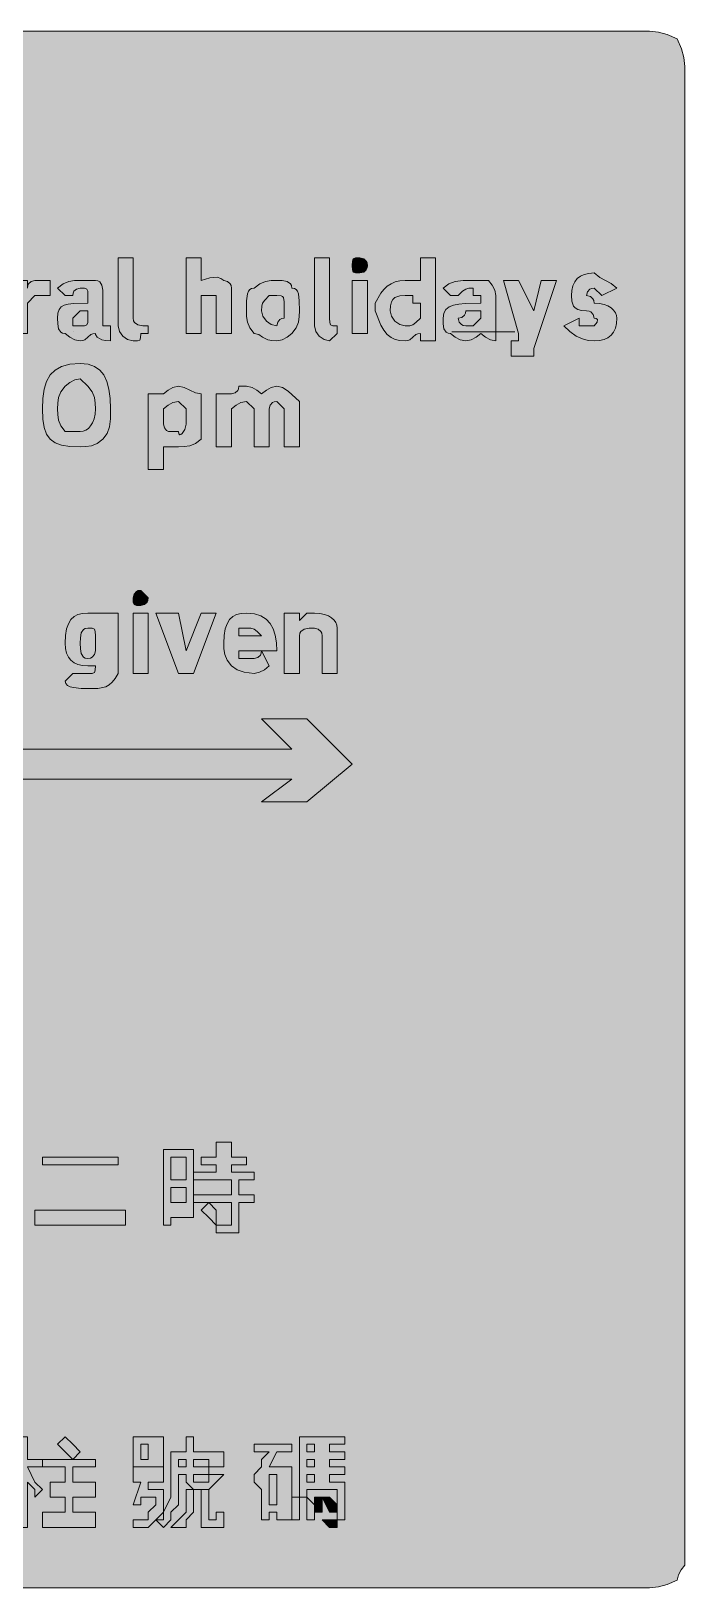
# Model space of a CAD drawing. Header units: metres. Extents: x 9 to 558, y 12 to 259.
# Drawn here: x 453.8 to 557.6, y 12 to 259.2 of the extents above; entities that cross this region are included whole.
import ezdxf

# ---------------------------------------------------------------- set-up
doc = ezdxf.new("R2010")
doc.units = ezdxf.units.M
for name, color, linetype, true_color in [('FILL_BLACK_000000', 7, 'Continuous', 0x000000), ('FILL_YELLOW_FFFF00', 7, 'Continuous', 0xffff00), ('STROKE_BLACK_000000', 7, 'Continuous', 0x000000)]:
    doc.layers.add(name, color=color, linetype=linetype, true_color=true_color)

msp = doc.modelspace()

# ---------------------------------------------------------------- hatches: boundary and pattern name
at = {"layer": 'FILL_BLACK_000000', "true_color": 0x000000}
h = msp.add_hatch(color=7, dxfattribs=at)
h.dxf.hatch_style = 1
h.paths.add_polyline_path([(470.01, 213.6), (470.06, 213.2), (470.22, 212.91), (470.76, 212.55), (471.53, 212.42), (472.41, 212.4), (472.41, 211.2), (471.21, 211.2), (471.19, 210.51), (471.06, 210.15), (470.7, 210.02), (470.01, 210), (469.13, 210.21), (468.36, 210.75), (467.82, 211.52), (467.61, 212.4), (467.61, 223.2), (470.01, 223.2), (470.01, 213.6)])
h = msp.add_hatch(color=7, dxfattribs=at)
h.dxf.hatch_style = 1
h.paths.add_polyline_path([(482.16, 220.05), (483.34, 220.11), (483.91, 219.94), (484.41, 219.6), (485.01, 219.45), (485.42, 219.09), (485.56, 218.8), (485.61, 218.4), (485.61, 217.2), (485.61, 211.2), (483.21, 211.2), (483.21, 216), (483.21, 217.2), (482.01, 217.2), (480.81, 217.2), (480.81, 216), (480.81, 211.2), (478.41, 211.2), (478.41, 223.2), (480.81, 223.2), (480.81, 219.6), (482.16, 220.05)])
h = msp.add_hatch(color=7, dxfattribs=at)
h.dxf.hatch_style = 1
h.paths.add_polyline_path([(501.21, 213.6), (501.23, 212.91), (501.36, 212.55), (501.72, 212.42), (502.41, 212.4), (502.41, 211.2), (501.21, 210), (500.33, 210.21), (499.56, 210.75), (499.02, 211.52), (498.81, 212.4), (498.81, 223.2), (501.21, 223.2), (501.21, 213.6)])
h = msp.add_hatch(color=7, dxfattribs=at)
h.dxf.hatch_style = 1
h.paths.add_polyline_path([(507.16, 221.6), (507.02, 221.31), (506.61, 220.95), (506.01, 220.8), (505.32, 220.82), (504.96, 220.95), (504.83, 221.31), (504.81, 222), (504.83, 222.69), (504.96, 223.05), (505.32, 223.18), (506.01, 223.2), (506.61, 223.05), (507.02, 222.69), (507.16, 222.4), (507.21, 222), (507.16, 221.6)])
h = msp.add_hatch(color=7, dxfattribs=at)
h.dxf.hatch_style = 1
h.paths.add_polyline_path([(518.01, 223.2), (518.01, 210), (515.61, 210), (515.61, 211.2), (515.21, 211.15), (514.9, 211.01), (514.41, 210.6), (513.92, 210.19), (513.61, 210.05), (513.21, 210), (512.36, 210.06), (511.62, 210.24), (510.95, 210.57), (510.36, 211.05), (509.82, 211.7), (509.33, 212.53), (508.41, 214.8), (508.41, 216), (509.33, 217.57), (509.82, 218.19), (510.36, 218.7), (510.95, 219.09), (511.62, 219.37), (512.36, 219.54), (513.21, 219.6), (515.61, 219.6), (515.61, 223.2), (518.01, 223.2)])
h.paths.add_polyline_path([(514.41, 216), (514.41, 217.2), (513.21, 217.2), (512.33, 217.16), (511.56, 216.9), (511.25, 216.61), (511.02, 216.19), (510.86, 215.59), (510.81, 214.8), (511.02, 213.92), (511.56, 213.15), (512.33, 212.61), (513.21, 212.4), (513.92, 212.42), (514.41, 212.55), (514.9, 212.91), (515.61, 213.6), (515.61, 216), (514.41, 216)], flags=16)
h = msp.add_hatch(color=7, dxfattribs=at)
h.dxf.hatch_style = 1
h.paths.add_polyline_path([(546.75, 212.76), (546.58, 212.02), (546.3, 211.41), (545.91, 210.9), (545.4, 210.51), (544.78, 210.22), (544.05, 210.06), (543.21, 210), (542.36, 210.05), (541.62, 210.21), (540.36, 210.75), (539.33, 211.52), (538.41, 212.4), (540.81, 213.6), (540.81, 212.4), (543.21, 212.4), (543.66, 213), (543.72, 213.41), (543.55, 213.55), (543.21, 213.6), (543.06, 214.2), (542.7, 214.61), (542.41, 214.75), (542.01, 214.8), (541.22, 214.85), (540.62, 215.01), (540.2, 215.24), (539.91, 215.55), (539.65, 216.32), (539.61, 217.2), (539.67, 218.04), (539.83, 218.77), (540.12, 219.39), (540.51, 219.9), (541.02, 220.29), (541.63, 220.57), (542.37, 220.74), (543.21, 220.8), (544.11, 220.09), (545.01, 219.6), (545.91, 219.11), (546.81, 218.4), (544.41, 217.2), (543.21, 218.4), (542.81, 218.35), (542.52, 218.21), (542.16, 217.8), (542.01, 217.2), (542.61, 217.05), (543.02, 216.69), (543.16, 216.4), (543.21, 216), (544.05, 215.95), (544.78, 215.79), (545.4, 215.56), (545.91, 215.25), (546.3, 214.89), (546.58, 214.48), (546.75, 214.05), (546.81, 213.6), (546.75, 212.76)])
h = msp.add_hatch(color=7, dxfattribs=at)
h.dxf.hatch_style = 1
h.paths.add_polyline_path([(450.81, 219.6), (453.21, 219.6), (453.21, 218.4), (453.26, 218.8), (453.4, 219.09), (453.81, 219.45), (454.41, 219.6), (456.81, 219.6), (456.81, 217.2), (454.41, 217.2), (453.21, 216), (453.21, 211.2), (450.81, 211.2), (450.81, 219.6)])
h = msp.add_hatch(color=7, dxfattribs=at)
h.dxf.hatch_style = 1
h.paths.add_polyline_path([(462.79, 217.89), (462.66, 218.25), (462.3, 218.38), (461.61, 218.4), (461.01, 218.25), (460.6, 217.89), (460.46, 217.6), (460.41, 217.2), (459.21, 217.2), (458.01, 218.4), (458.91, 219.09), (459.81, 219.45), (460.71, 219.58), (461.61, 219.6), (464.01, 219.6), (464.41, 219.55), (464.7, 219.39), (465.06, 218.85), (465.19, 218.08), (465.21, 217.2), (465.21, 212.4), (466.41, 212.4), (466.41, 210), (465.62, 210.05), (465.02, 210.19), (464.31, 210.6), (464.05, 211.01), (464.01, 211.2), (463.61, 211.15), (463.3, 211.01), (462.81, 210.6), (462.32, 210.19), (462.01, 210.05), (461.61, 210), (460.73, 210.19), (459.96, 210.6), (459.21, 211.2), (458.81, 211.25), (458.52, 211.41), (458.16, 211.95), (458.03, 212.72), (458.01, 213.6), (458.07, 214.39), (458.25, 214.99), (458.58, 215.41), (459.06, 215.7), (459.71, 215.87), (460.54, 215.96), (462.81, 216), (462.81, 217.2), (462.79, 217.89)])
h.paths.add_polyline_path([(461.61, 212.4), (462.3, 212.42), (462.66, 212.55), (462.79, 212.91), (462.81, 213.6), (462.81, 214.8), (461.61, 214.8), (460.41, 213.6), (460.41, 212.4), (461.61, 212.4)], flags=16)
h = msp.add_hatch(color=7, dxfattribs=at)
h.dxf.hatch_style = 1
h.paths.add_polyline_path([(496.26, 213), (495.9, 212.1), (495.21, 211.2), (494.46, 210.6), (493.69, 210.19), (492.81, 210), (492.02, 210.05), (491.4, 210.19), (490.56, 210.6), (489.94, 211.01), (489.21, 211.2), (488.52, 212.1), (488.16, 213), (488.03, 213.9), (488.01, 214.8), (488.03, 216.37), (488.16, 217.5), (488.3, 217.89), (488.52, 218.17), (488.81, 218.34), (489.21, 218.4), (490.11, 219.09), (491.01, 219.45), (491.91, 219.58), (492.81, 219.6), (493.69, 219.58), (494.46, 219.45), (495, 219.09), (495.16, 218.8), (495.21, 218.4), (495.61, 218.34), (495.9, 218.17), (496.12, 217.89), (496.26, 217.5), (496.39, 216.37), (496.41, 214.8), (496.39, 213.9), (496.26, 213)])
h.paths.add_polyline_path([(493.86, 216.9), (493.72, 217.07), (493.5, 217.16), (492.81, 217.2), (491.61, 217.2), (490.92, 216.49), (490.56, 216), (490.43, 215.51), (490.41, 214.8), (490.62, 213.92), (491.16, 213.15), (491.93, 212.61), (492.81, 212.4), (492.96, 213), (493.32, 213.41), (493.61, 213.55), (494.01, 213.6), (494.01, 214.8), (493.99, 216.19), (493.86, 216.9)], flags=16)
h = msp.add_hatch(color=7, dxfattribs=at)
h.dxf.hatch_style = 1
h.paths.add_polyline_path([(504.81, 211.2), (504.81, 219.6), (507.21, 219.6), (507.21, 211.2), (504.81, 211.2)])
h = msp.add_hatch(color=7, dxfattribs=at)
h.dxf.hatch_style = 1
h.paths.add_polyline_path([(524.01, 217.2), (524.01, 218.4), (523.3, 218.38), (522.81, 218.25), (522.32, 217.89), (521.61, 217.2), (520.41, 217.2), (519.21, 218.4), (520.13, 219.09), (521.16, 219.45), (522.42, 219.58), (524.01, 219.6), (526.41, 219.6), (527.01, 218.85), (527.42, 218.08), (527.61, 217.2), (527.61, 212.4), (527.61, 210), (526.73, 210.19), (525.96, 210.6), (525.21, 211.2), (524.46, 210.6), (523.69, 210.19), (522.81, 210), (521.93, 210.19), (521.16, 210.6), (520.41, 211.2), (520.01, 211.25), (519.72, 211.41), (519.36, 211.95), (519.23, 212.72), (519.21, 213.6), (519.32, 214.39), (519.64, 214.99), (520.16, 215.41), (520.86, 215.7), (521.73, 215.87), (522.75, 215.96), (525.21, 216), (525.21, 217.2), (524.01, 217.2)])
h.paths.add_polyline_path([(522.12, 212.59), (522.41, 212.45), (522.81, 212.4), (524.01, 212.4), (525.21, 213.6), (525.21, 214.8), (522.81, 214.8), (522.76, 214.4), (522.62, 214.11), (522.21, 213.75), (521.61, 213.6), (521.76, 213), (522.12, 212.59)], flags=16)
h = msp.add_hatch(color=7, dxfattribs=at)
h.dxf.hatch_style = 1
h.paths.add_polyline_path([(533.61, 208.8), (533.61, 207.6), (532.41, 207.6), (530.01, 207.6), (530.01, 210), (531.21, 210), (531.21, 211.2), (528.81, 219.6), (531.21, 219.6), (533.61, 214.8), (534.81, 219.6), (537.21, 219.6), (533.61, 208.8)])
h = msp.add_hatch(color=7, dxfattribs=at)
h.dxf.hatch_style = 1
h.paths.add_polyline_path([(466.26, 196.35), (465.9, 195.32), (465.21, 194.4), (464.31, 193.71), (463.41, 193.35), (462.51, 193.22), (461.61, 193.2), (459.97, 193.26), (458.65, 193.46), (457.6, 193.83), (456.81, 194.4), (456.24, 195.19), (455.87, 196.24), (455.67, 197.56), (455.61, 199.2), (455.67, 200.89), (455.87, 202.35), (456.24, 203.59), (456.81, 204.6), (457.6, 205.39), (458.65, 205.95), (459.97, 206.29), (461.61, 206.4), (462.85, 206.29), (463.88, 205.95), (464.71, 205.39), (465.36, 204.6), (465.84, 203.59), (466.17, 202.35), (466.35, 200.89), (466.41, 199.2), (466.39, 197.61), (466.26, 196.35)])
h.paths.add_polyline_path([(463.86, 201), (463.5, 201.9), (462.81, 202.8), (461.61, 204), (460.73, 203.81), (459.96, 203.4), (459.21, 202.8), (458.52, 201.9), (458.16, 201), (458.03, 200.1), (458.01, 199.2), (458.03, 198.3), (458.16, 197.4), (458.52, 196.5), (459.21, 195.6), (461.61, 195.6), (462.06, 195.66), (462.49, 195.82), (462.9, 196.11), (463.26, 196.5), (463.57, 197.01), (463.8, 197.62), (463.96, 198.36), (464.01, 199.2), (463.99, 200.1), (463.86, 201)], flags=16)
h = msp.add_hatch(color=7, dxfattribs=at)
h.dxf.hatch_style = 1
h.paths.add_polyline_path([(479.91, 193.71), (479.01, 193.35), (478.11, 193.22), (477.21, 193.2), (474.81, 193.2), (474.81, 189.6), (472.41, 189.6), (472.41, 201.6), (474.81, 201.6), (475.56, 202.2), (476.33, 202.61), (477.21, 202.8), (478.11, 202.61), (479.01, 202.2), (479.91, 201.79), (480.81, 201.6), (480.81, 198), (480.81, 194.4), (479.91, 193.71)])
h.paths.add_polyline_path([(477.4, 195.11), (477.59, 195.14), (477.81, 195.3), (478.22, 195.94), (478.41, 196.8), (478.41, 198), (478.41, 199.2), (477.21, 200.4), (476.33, 200.21), (475.56, 199.8), (474.81, 199.2), (474.81, 196.8), (474.96, 196.2), (475.32, 195.79), (475.61, 195.65), (476.01, 195.6), (477.21, 195.6), (477.26, 195.26), (477.4, 195.11)], flags=16)
h = msp.add_hatch(color=7, dxfattribs=at)
h.dxf.hatch_style = 1
h.paths.add_polyline_path([(492.41, 200.35), (492.12, 200.21), (491.76, 199.8), (491.61, 199.2), (491.61, 193.2), (489.21, 193.2), (489.21, 199.2), (488.01, 200.4), (487.13, 200.21), (486.36, 199.8), (485.61, 199.2), (485.61, 193.2), (483.21, 193.2), (483.21, 201.6), (485.61, 201.6), (486.21, 201.75), (486.62, 202.11), (486.76, 202.4), (486.81, 202.8), (488.01, 202.8), (488.89, 202.61), (489.66, 202.2), (490.41, 201.6), (491.16, 202.2), (491.93, 202.61), (492.81, 202.8), (493.71, 202.59), (494.61, 202.05), (496.41, 200.4), (496.41, 199.2), (496.41, 193.2), (494.01, 193.2), (494.01, 199.2), (492.81, 200.4), (492.41, 200.35)])
h = msp.add_hatch(color=7, dxfattribs=at)
h.dxf.hatch_style = 1
h.paths.add_polyline_path([(472.36, 168.8), (472.22, 168.51), (471.81, 168.15), (471.21, 168), (470.52, 168.02), (470.16, 168.15), (470.03, 168.51), (470.01, 169.2), (470.16, 169.8), (470.52, 170.21), (470.81, 170.35), (471.21, 170.4), (472.41, 169.2), (472.36, 168.8)])
h = msp.add_hatch(color=7, dxfattribs=at)
h.dxf.hatch_style = 1
h.paths.add_polyline_path([(466.69, 155.81), (466.2, 155.39), (465.66, 155.1), (464.4, 154.84), (462.81, 154.8), (461.74, 154.82), (460.56, 154.95), (460.03, 155.09), (459.6, 155.31), (459.32, 155.6), (459.21, 156), (460.41, 157.2), (461.61, 157.2), (462.81, 157.2), (463.5, 157.22), (463.86, 157.35), (463.99, 157.71), (464.01, 158.4), (462.81, 158.4), (461.97, 158.46), (461.23, 158.62), (460.62, 158.91), (460.11, 159.3), (459.72, 159.81), (459.44, 160.42), (459.27, 161.16), (459.21, 162), (459.27, 163.24), (459.44, 164.27), (459.72, 165.1), (460.11, 165.75), (460.62, 166.23), (461.23, 166.56), (461.97, 166.74), (462.81, 166.8), (465.21, 166.8), (467.61, 166.8), (467.61, 157.2), (467.16, 156.41), (466.69, 155.81)])
h.paths.add_polyline_path([(463.86, 164.25), (463.5, 164.38), (462.81, 164.4), (462.41, 164.35), (462.12, 164.19), (461.76, 163.65), (461.63, 162.88), (461.61, 162), (461.63, 161.12), (461.76, 160.35), (462.12, 159.81), (462.41, 159.65), (462.81, 159.6), (463.21, 159.65), (463.5, 159.79), (463.86, 160.2), (464.01, 160.8), (464.01, 163.2), (463.99, 163.89), (463.86, 164.25)], flags=16)
h = msp.add_hatch(color=7, dxfattribs=at)
h.dxf.hatch_style = 1
h.paths.add_polyline_path([(470.01, 157.2), (470.01, 166.8), (472.41, 166.8), (472.41, 157.2), (470.01, 157.2)])
h = msp.add_hatch(color=7, dxfattribs=at)
h.dxf.hatch_style = 1
h.paths.add_polyline_path([(473.61, 166.8), (477.21, 166.8), (478.41, 160.8), (480.81, 166.8), (483.21, 166.8), (479.61, 157.2), (478.41, 157.2), (477.21, 157.2), (473.61, 166.8)])
h = msp.add_hatch(color=7, dxfattribs=at)
h.dxf.hatch_style = 1
h.paths.add_polyline_path([(490.09, 157.39), (489.21, 157.2), (487.63, 157.39), (486.51, 157.8), (485.61, 158.4), (484.92, 159.3), (484.56, 160.2), (484.43, 161.1), (484.41, 162), (484.47, 163.24), (484.63, 164.27), (484.92, 165.1), (485.31, 165.75), (485.82, 166.23), (486.43, 166.56), (487.17, 166.74), (488.01, 166.8), (489.25, 166.69), (490.28, 166.37), (491.11, 165.85), (491.76, 165.15), (492.24, 164.28), (492.57, 163.26), (492.75, 162.09), (492.81, 160.8), (490.41, 160.8), (491.61, 158.4), (490.86, 157.8), (490.09, 157.39)])
h.paths.add_polyline_path([(486.81, 160.8), (486.81, 159.6), (489.21, 159.6), (489.81, 159.75), (490.22, 160.11), (490.36, 160.4), (490.41, 160.8), (486.81, 160.8)], flags=16)
h.paths.add_polyline_path([(489.7, 163.89), (489.21, 164.25), (488.72, 164.38), (488.01, 164.4), (486.81, 164.4), (486.81, 163.2), (490.41, 163.2), (489.7, 163.89)], flags=16)
h = msp.add_hatch(color=7, dxfattribs=at)
h.dxf.hatch_style = 1
h.paths.add_polyline_path([(500.01, 157.2), (500.01, 163.2), (499.96, 163.6), (499.82, 163.89), (499.41, 164.25), (498.81, 164.4), (497.93, 164.38), (497.16, 164.25), (496.62, 163.89), (496.46, 163.6), (496.41, 163.2), (496.41, 157.2), (494.01, 157.2), (494.01, 166.8), (496.41, 166.8), (496.41, 165.6), (497.61, 166.8), (498.81, 166.8), (499.65, 166.75), (500.38, 166.59), (501, 166.36), (501.51, 166.05), (501.9, 165.69), (502.18, 165.28), (502.35, 164.85), (502.41, 164.4), (502.41, 163.2), (502.41, 157.2), (500.01, 157.2)])
h = msp.add_hatch(color=7, dxfattribs=at)
h.dxf.hatch_style = 1
h.paths.add_polyline_path([(62.01, 140.4), (62.01, 145.2), (495.21, 145.2), (490.41, 150), (497.61, 150), (504.81, 142.8), (497.61, 136.8), (490.41, 136.8), (495.21, 140.4), (62.01, 140.4)])
h = msp.add_hatch(color=7, dxfattribs=at)
h.dxf.hatch_style = 1
h.paths.add_polyline_path([(478.41, 70.8), (476.01, 70.8), (476.01, 69.6), (474.81, 69.6), (474.81, 70.8), (474.81, 81.6), (479.61, 81.6), (479.61, 70.8), (478.41, 70.8)])
h.paths.add_polyline_path([(476.01, 80.4), (476.01, 76.8), (478.41, 76.8), (478.41, 80.4), (476.01, 80.4)], flags=16)
h.paths.add_polyline_path([(478.41, 75.6), (476.01, 75.6), (476.01, 73.2), (478.41, 73.2), (478.41, 75.6)], flags=16)
h = msp.add_hatch(color=7, dxfattribs=at)
h.dxf.hatch_style = 1
h.paths.add_polyline_path([(483.21, 79.2), (480.81, 79.2), (480.81, 80.4), (483.21, 80.4), (483.21, 82.8), (484.41, 82.8), (485.61, 82.8), (485.61, 80.4), (488.01, 80.4), (488.01, 79.2), (485.61, 79.2), (485.61, 78), (489.21, 78), (489.21, 76.8), (486.81, 76.8), (486.81, 74.4), (489.21, 74.4), (489.21, 73.2), (486.81, 73.2), (486.81, 69.6), (486.81, 68.4), (485.61, 68.4), (484.41, 68.4), (483.21, 68.4), (483.21, 69.6), (484.41, 69.6), (485.61, 69.6), (485.61, 70.8), (485.61, 73.2), (479.61, 73.2), (479.61, 74.4), (485.61, 74.4), (485.61, 76.8), (479.61, 76.8), (479.61, 78), (483.21, 78), (483.21, 79.2)])
h = msp.add_hatch(color=7, dxfattribs=at)
h.dxf.hatch_style = 1
h.paths.add_polyline_path([(467.61, 80.4), (467.61, 79.2), (455.61, 79.2), (455.61, 80.4), (467.61, 80.4)])
h = msp.add_hatch(color=7, dxfattribs=at)
h.dxf.hatch_style = 1
h.paths.add_polyline_path([(468.81, 72), (468.81, 69.6), (454.41, 69.6), (454.41, 72), (468.81, 72)])
h = msp.add_hatch(color=7, dxfattribs=at)
h.dxf.hatch_style = 1
h.paths.add_polyline_path([(483.21, 72), (483.21, 70.8), (483.21, 69.6), (482.01, 70.8), (480.81, 72), (482.01, 73.2), (483.21, 72)])
h = msp.add_hatch(color=7, dxfattribs=at)
h.dxf.hatch_style = 1
h.paths.add_polyline_path([(449.61, 26.4), (450.81, 28.8), (452.01, 30), (452.01, 31.2), (449.61, 31.2), (449.61, 32.4), (452.01, 32.4), (452.01, 36), (453.21, 36), (453.21, 32.4), (455.61, 32.4), (455.61, 31.2), (453.21, 31.2), (454.41, 28.8), (455.61, 27.6), (454.41, 26.4), (454.41, 27.6), (453.21, 28.8), (453.21, 21.6), (452.01, 21.6), (452.01, 26.4), (450.81, 25.2), (449.61, 26.4)])
h = msp.add_hatch(color=7, dxfattribs=at)
h.dxf.hatch_style = 1
h.paths.add_polyline_path([(460.41, 34.8), (461.61, 33.6), (460.41, 32.4), (459.21, 33.6), (458.01, 34.8), (459.21, 36), (460.41, 34.8)])
h = msp.add_hatch(color=7, dxfattribs=at)
h.dxf.hatch_style = 1
h.paths.add_polyline_path([(474.81, 31.2), (470.01, 31.2), (470.01, 36), (474.81, 36), (474.81, 31.2)])
h.paths.add_polyline_path([(472.41, 34.8), (471.21, 34.8), (471.21, 32.4), (472.41, 32.4), (472.41, 34.8)], flags=16)
h = msp.add_hatch(color=7, dxfattribs=at)
h.dxf.hatch_style = 1
h.paths.add_polyline_path([(482.01, 27.6), (479.61, 27.6), (478.41, 28.8), (478.41, 30), (477.21, 30), (477.21, 27.6), (477.21, 25.2), (476.01, 24), (476.01, 22.8), (474.81, 21.6), (473.61, 22.8), (474.81, 22.8), (474.81, 24), (476.01, 26.4), (476.01, 27.6), (476.01, 33.6), (478.41, 33.6), (478.41, 36), (479.61, 36), (479.61, 34.8), (479.61, 33.6), (484.41, 33.6), (484.41, 31.2), (482.01, 31.2), (482.01, 30), (484.41, 30), (483.21, 28.8), (482.01, 27.6)])
h.paths.add_polyline_path([(482.01, 32.4), (479.61, 32.4), (479.61, 31.2), (482.01, 31.2), (482.01, 32.4)], flags=16)
h.paths.add_polyline_path([(479.61, 30), (479.61, 28.8), (480.81, 28.8), (482.01, 28.8), (482.01, 30), (479.61, 30)], flags=16)
h.paths.add_polyline_path([(478.41, 32.4), (477.21, 32.4), (477.21, 31.2), (478.41, 31.2), (478.41, 32.4)], flags=16)
h = msp.add_hatch(color=7, dxfattribs=at)
h.dxf.hatch_style = 1
h.paths.add_polyline_path([(490.41, 31.2), (490.41, 32.4), (491.61, 33.6), (489.21, 33.6), (489.21, 34.8), (495.21, 34.8), (495.21, 33.6), (492.81, 33.6), (491.61, 31.2), (495.21, 31.2), (495.21, 22.8), (492.81, 22.8), (492.81, 24), (491.61, 24), (491.61, 22.8), (490.41, 22.8), (490.41, 27.6), (489.21, 28.8), (489.21, 30), (490.41, 31.2)])
h.paths.add_polyline_path([(492.81, 30), (491.61, 30), (491.61, 25.2), (492.81, 25.2), (492.81, 30)], flags=16)
h = msp.add_hatch(color=7, dxfattribs=at)
h.dxf.hatch_style = 1
h.paths.add_polyline_path([(497.61, 26.4), (496.41, 26.4), (496.41, 36), (503.61, 36), (503.61, 34.8), (501.21, 34.8), (501.21, 33.6), (503.61, 33.6), (503.61, 32.4), (501.21, 32.4), (501.21, 31.2), (503.61, 31.2), (503.61, 30), (501.21, 30), (501.21, 28.8), (503.61, 28.8), (503.61, 27.6), (503.61, 26.4), (503.61, 25.2), (503.61, 24), (503.61, 22.8), (502.41, 22.8), (502.41, 24), (502.41, 25.2), (502.41, 26.4), (502.41, 27.6), (497.61, 27.6), (497.61, 26.4)])
h.paths.add_polyline_path([(497.61, 28.8), (498.81, 28.8), (498.81, 30), (497.61, 30), (497.61, 28.8)], flags=16)
h.paths.add_polyline_path([(497.61, 34.8), (497.61, 33.6), (498.81, 33.6), (498.81, 34.8), (497.61, 34.8)], flags=16)
h.paths.add_polyline_path([(498.81, 32.4), (497.61, 32.4), (497.61, 31.2), (498.81, 31.2), (498.81, 32.4)], flags=16)
h = msp.add_hatch(color=7, dxfattribs=at)
h.dxf.hatch_style = 1
h.paths.add_polyline_path([(464.01, 32.4), (464.01, 31.2), (460.41, 31.2), (460.41, 28.8), (464.01, 28.8), (464.01, 26.4), (460.41, 26.4), (460.41, 24), (464.01, 24), (464.01, 21.6), (455.61, 21.6), (455.61, 24), (459.21, 24), (459.21, 26.4), (456.81, 26.4), (456.81, 28.8), (459.21, 28.8), (459.21, 31.2), (455.61, 31.2), (455.61, 32.4), (464.01, 32.4)])
h = msp.add_hatch(color=7, dxfattribs=at)
h.dxf.hatch_style = 1
h.paths.add_polyline_path([(474.81, 31.2), (474.81, 28.8), (472.41, 28.8), (472.41, 27.6), (474.81, 27.6), (474.81, 26.4), (474.81, 25.2), (474.81, 24), (473.61, 22.8), (472.41, 21.6), (471.21, 21.6), (470.01, 21.6), (470.01, 22.8), (471.21, 22.8), (472.41, 22.8), (472.41, 24), (473.61, 25.2), (473.61, 26.4), (472.41, 26.4), (471.21, 26.4), (471.21, 25.2), (470.01, 25.2), (471.21, 28.8), (470.01, 28.8), (470.01, 31.2), (474.81, 31.2)])
h = msp.add_hatch(color=7, dxfattribs=at)
h.dxf.hatch_style = 1
h.paths.add_polyline_path([(477.21, 22.8), (478.41, 24), (478.41, 25.2), (478.41, 27.6), (479.61, 27.6), (479.61, 26.4), (479.61, 25.2), (479.61, 24), (478.41, 22.8), (478.41, 21.6), (477.21, 21.6), (476.01, 21.6), (477.21, 22.8)])
h = msp.add_hatch(color=7, dxfattribs=at)
h.dxf.hatch_style = 1
h.paths.add_polyline_path([(482.01, 27.6), (482.01, 26.4), (482.01, 24), (482.01, 22.8), (483.21, 22.8), (483.21, 24), (484.41, 24), (484.41, 22.8), (484.41, 21.6), (483.21, 21.6), (482.01, 21.6), (480.81, 21.6), (480.81, 22.8), (480.81, 27.6), (482.01, 27.6)])
h = msp.add_hatch(color=7, dxfattribs=at)
h.dxf.hatch_style = 1
h.paths.add_polyline_path([(495.21, 26.4), (496.41, 26.4), (496.41, 24), (496.41, 22.8), (495.21, 22.8), (495.21, 26.4)])
h = msp.add_hatch(color=7, dxfattribs=at)
h.dxf.hatch_style = 1
h.paths.add_polyline_path([(497.61, 26.4), (498.81, 25.2), (498.81, 22.8), (497.61, 22.8), (497.61, 26.4)])
h = msp.add_hatch(color=7, dxfattribs=at)
h.dxf.hatch_style = 1
h.paths.add_polyline_path([(498.81, 26.4), (500.01, 26.4), (500.01, 25.2), (500.01, 24), (498.81, 24), (498.81, 26.4)])
h = msp.add_hatch(color=7, dxfattribs=at)
h.dxf.hatch_style = 1
h.paths.add_polyline_path([(500.01, 26.4), (501.21, 26.4), (502.41, 25.2), (502.41, 24), (501.21, 24), (500.01, 26.4)])
h = msp.add_hatch(color=7, dxfattribs=at)
h.dxf.hatch_style = 1
h.paths.add_polyline_path([(502.41, 21.6), (501.21, 21.6), (500.01, 22.8), (501.21, 22.8), (502.41, 22.8), (502.41, 21.6)])
at = {"layer": 'FILL_YELLOW_FFFF00', "true_color": 0xffff00}
h = msp.add_hatch(color=7, dxfattribs=at)
h.dxf.hatch_style = 1
h.paths.add_polyline_path([(552.02, 259.18), (553.41, 259.05), (554.8, 258.69), (556.41, 258), (557.1, 256.39), (557.46, 255), (557.59, 253.61), (557.61, 252), (557.61, 19.2), (557.61, 15.6), (557.01, 14.85), (556.6, 14.08), (556.41, 13.2), (554.8, 12.51), (553.41, 12.15), (552.02, 12.02), (550.41, 12), (16.41, 12), (14.01, 12), (13.13, 12.19), (12.36, 12.6), (11.61, 13.2), (10.22, 14.81), (9.8, 15.52), (9.51, 16.2), (9.25, 17.59), (9.21, 19.2), (9.21, 252), (9.21, 255.6), (9.61, 255.65), (9.92, 255.81), (10.41, 256.35), (10.9, 257.12), (11.61, 258), (12.36, 258.6), (13.13, 259.01), (14.01, 259.2), (16.41, 259.2), (550.41, 259.2), (552.02, 259.18)])

# ---------------------------------------------------------------- linework, layer by layer
at = {"layer": 'FILL_BLACK_000000', "lineweight": 0, "true_color": 0x000000}
for points in [[(470.01, 213.6), (470.06, 213.2), (470.22, 212.91), (470.76, 212.55), (471.53, 212.42), (472.41, 212.4), (472.41, 211.2), (471.21, 211.2), (471.19, 210.51), (471.06, 210.15), (470.7, 210.02), (470.01, 210), (469.13, 210.21), (468.36, 210.75), (467.82, 211.52), (467.61, 212.4), (467.61, 223.2), (470.01, 223.2)], [(482.16, 220.05), (483.34, 220.11), (483.91, 219.94), (484.41, 219.6), (485.01, 219.45), (485.42, 219.09), (485.56, 218.8), (485.61, 218.4), (485.61, 217.2), (485.61, 211.2), (483.21, 211.2), (483.21, 216), (483.21, 217.2), (482.01, 217.2), (480.81, 217.2), (480.81, 216), (480.81, 211.2), (478.41, 211.2), (478.41, 223.2), (480.81, 223.2), (480.81, 219.6)], [(501.21, 213.6), (501.23, 212.91), (501.36, 212.55), (501.72, 212.42), (502.41, 212.4), (502.41, 211.2), (501.21, 210), (500.33, 210.21), (499.56, 210.75), (499.02, 211.52), (498.81, 212.4), (498.81, 223.2), (501.21, 223.2)], [(507.16, 221.6), (507.02, 221.31), (506.61, 220.95), (506.01, 220.8), (505.32, 220.82), (504.96, 220.95), (504.83, 221.31), (504.81, 222), (504.83, 222.69), (504.96, 223.05), (505.32, 223.18), (506.01, 223.2), (506.61, 223.05), (507.02, 222.69), (507.16, 222.4), (507.21, 222)], [(518.01, 223.2), (518.01, 210), (515.61, 210), (515.61, 211.2), (515.21, 211.15), (514.9, 211.01), (514.41, 210.6), (513.92, 210.19), (513.61, 210.05), (513.21, 210), (512.36, 210.06), (511.62, 210.24), (510.95, 210.57), (510.36, 211.05), (509.82, 211.7), (509.33, 212.53), (508.41, 214.8), (508.41, 216), (509.33, 217.57), (509.82, 218.19), (510.36, 218.7), (510.95, 219.09), (511.62, 219.37), (512.36, 219.54), (513.21, 219.6), (515.61, 219.6), (515.61, 223.2)], [(546.75, 212.76), (546.58, 212.02), (546.3, 211.41), (545.91, 210.9), (545.4, 210.51), (544.78, 210.22), (544.05, 210.06), (543.21, 210), (542.36, 210.05), (541.62, 210.21), (540.36, 210.75), (539.33, 211.52), (538.41, 212.4), (540.81, 213.6), (540.81, 212.4), (543.21, 212.4), (543.66, 213), (543.72, 213.41), (543.55, 213.55), (543.21, 213.6), (543.06, 214.2), (542.7, 214.61), (542.41, 214.75), (542.01, 214.8), (541.22, 214.85), (540.62, 215.01), (540.2, 215.24), (539.91, 215.55), (539.65, 216.32), (539.61, 217.2), (539.67, 218.04), (539.83, 218.77), (540.12, 219.39), (540.51, 219.9), (541.02, 220.29), (541.63, 220.57), (542.37, 220.74), (543.21, 220.8), (544.11, 220.09), (545.01, 219.6), (545.91, 219.11), (546.81, 218.4), (544.41, 217.2), (543.21, 218.4), (542.81, 218.35), (542.52, 218.21), (542.16, 217.8), (542.01, 217.2), (542.61, 217.05), (543.02, 216.69), (543.16, 216.4), (543.21, 216), (544.05, 215.95), (544.78, 215.79), (545.4, 215.56), (545.91, 215.25), (546.3, 214.89), (546.58, 214.48), (546.75, 214.05), (546.81, 213.6)], [(450.81, 219.6), (453.21, 219.6), (453.21, 218.4), (453.26, 218.8), (453.4, 219.09), (453.81, 219.45), (454.41, 219.6), (456.81, 219.6), (456.81, 217.2), (454.41, 217.2), (453.21, 216), (453.21, 211.2), (450.81, 211.2)], [(462.79, 217.89), (462.66, 218.25), (462.3, 218.38), (461.61, 218.4), (461.01, 218.25), (460.6, 217.89), (460.46, 217.6), (460.41, 217.2), (459.21, 217.2), (458.01, 218.4), (458.91, 219.09), (459.81, 219.45), (460.71, 219.58), (461.61, 219.6), (464.01, 219.6), (464.41, 219.55), (464.7, 219.39), (465.06, 218.85), (465.19, 218.08), (465.21, 217.2), (465.21, 212.4), (466.41, 212.4), (466.41, 210), (465.62, 210.05), (465.02, 210.19), (464.31, 210.6), (464.05, 211.01), (464.01, 211.2), (463.61, 211.15), (463.3, 211.01), (462.81, 210.6), (462.32, 210.19), (462.01, 210.05), (461.61, 210), (460.73, 210.19), (459.96, 210.6), (459.21, 211.2), (458.81, 211.25), (458.52, 211.41), (458.16, 211.95), (458.03, 212.72), (458.01, 213.6), (458.07, 214.39), (458.25, 214.99), (458.58, 215.41), (459.06, 215.7), (459.71, 215.87), (460.54, 215.96), (462.81, 216), (462.81, 217.2)], [(496.26, 213), (495.9, 212.1), (495.21, 211.2), (494.46, 210.6), (493.69, 210.19), (492.81, 210), (492.02, 210.05), (491.4, 210.19), (490.56, 210.6), (489.94, 211.01), (489.21, 211.2), (488.52, 212.1), (488.16, 213), (488.03, 213.9), (488.01, 214.8), (488.03, 216.37), (488.16, 217.5), (488.3, 217.89), (488.52, 218.17), (488.81, 218.34), (489.21, 218.4), (490.11, 219.09), (491.01, 219.45), (491.91, 219.58), (492.81, 219.6), (493.69, 219.58), (494.46, 219.45), (495, 219.09), (495.16, 218.8), (495.21, 218.4), (495.61, 218.34), (495.9, 218.17), (496.12, 217.89), (496.26, 217.5), (496.39, 216.37), (496.41, 214.8), (496.39, 213.9)], [(504.81, 211.2), (504.81, 219.6), (507.21, 219.6), (507.21, 211.2)], [(524.01, 217.2), (524.01, 218.4), (523.3, 218.38), (522.81, 218.25), (522.32, 217.89), (521.61, 217.2), (520.41, 217.2), (519.21, 218.4), (520.13, 219.09), (521.16, 219.45), (522.42, 219.58), (524.01, 219.6), (526.41, 219.6), (527.01, 218.85), (527.42, 218.08), (527.61, 217.2), (527.61, 212.4), (527.61, 210), (526.73, 210.19), (525.96, 210.6), (525.21, 211.2), (524.46, 210.6), (523.69, 210.19), (522.81, 210), (521.93, 210.19), (521.16, 210.6), (520.41, 211.2), (520.01, 211.25), (519.72, 211.41), (519.36, 211.95), (519.23, 212.72), (519.21, 213.6), (519.32, 214.39), (519.64, 214.99), (520.16, 215.41), (520.86, 215.7), (521.73, 215.87), (522.75, 215.96), (525.21, 216), (525.21, 217.2)], [(533.61, 208.8), (533.61, 207.6), (532.41, 207.6), (530.01, 207.6), (530.01, 210), (531.21, 210), (531.21, 211.2), (528.81, 219.6), (531.21, 219.6), (533.61, 214.8), (534.81, 219.6), (537.21, 219.6)], [(493.86, 216.9), (493.72, 217.07), (493.5, 217.16), (492.81, 217.2), (491.61, 217.2), (490.92, 216.49), (490.56, 216), (490.43, 215.51), (490.41, 214.8), (490.62, 213.92), (491.16, 213.15), (491.93, 212.61), (492.81, 212.4), (492.96, 213), (493.32, 213.41), (493.61, 213.55), (494.01, 213.6), (494.01, 214.8), (493.99, 216.19)], [(514.41, 216), (514.41, 217.2), (513.21, 217.2), (512.33, 217.16), (511.56, 216.9), (511.25, 216.61), (511.02, 216.19), (510.86, 215.59), (510.81, 214.8), (511.02, 213.92), (511.56, 213.15), (512.33, 212.61), (513.21, 212.4), (513.92, 212.42), (514.41, 212.55), (514.9, 212.91), (515.61, 213.6), (515.61, 216)], [(461.61, 212.4), (462.3, 212.42), (462.66, 212.55), (462.79, 212.91), (462.81, 213.6), (462.81, 214.8), (461.61, 214.8), (460.41, 213.6), (460.41, 212.4)], [(522.12, 212.59), (522.41, 212.45), (522.81, 212.4), (524.01, 212.4), (525.21, 213.6), (525.21, 214.8), (522.81, 214.8), (522.76, 214.4), (522.62, 214.11), (522.21, 213.75), (521.61, 213.6), (521.76, 213)], [(466.26, 196.35), (465.9, 195.32), (465.21, 194.4), (464.31, 193.71), (463.41, 193.35), (462.51, 193.22), (461.61, 193.2), (459.97, 193.26), (458.65, 193.46), (457.6, 193.83), (456.81, 194.4), (456.24, 195.19), (455.87, 196.24), (455.67, 197.56), (455.61, 199.2), (455.67, 200.89), (455.87, 202.35), (456.24, 203.59), (456.81, 204.6), (457.6, 205.39), (458.65, 205.95), (459.97, 206.29), (461.61, 206.4), (462.85, 206.29), (463.88, 205.95), (464.71, 205.39), (465.36, 204.6), (465.84, 203.59), (466.17, 202.35), (466.35, 200.89), (466.41, 199.2), (466.39, 197.61)], [(463.86, 201), (463.5, 201.9), (462.81, 202.8), (461.61, 204), (460.73, 203.81), (459.96, 203.4), (459.21, 202.8), (458.52, 201.9), (458.16, 201), (458.03, 200.1), (458.01, 199.2), (458.03, 198.3), (458.16, 197.4), (458.52, 196.5), (459.21, 195.6), (461.61, 195.6), (462.06, 195.66), (462.49, 195.82), (462.9, 196.11), (463.26, 196.5), (463.57, 197.01), (463.8, 197.62), (463.96, 198.36), (464.01, 199.2), (463.99, 200.1)], [(479.91, 193.71), (479.01, 193.35), (478.11, 193.22), (477.21, 193.2), (474.81, 193.2), (474.81, 189.6), (472.41, 189.6), (472.41, 201.6), (474.81, 201.6), (475.56, 202.2), (476.33, 202.61), (477.21, 202.8), (478.11, 202.61), (479.01, 202.2), (479.91, 201.79), (480.81, 201.6), (480.81, 198), (480.81, 194.4)], [(492.41, 200.35), (492.12, 200.21), (491.76, 199.8), (491.61, 199.2), (491.61, 193.2), (489.21, 193.2), (489.21, 199.2), (488.01, 200.4), (487.13, 200.21), (486.36, 199.8), (485.61, 199.2), (485.61, 193.2), (483.21, 193.2), (483.21, 201.6), (485.61, 201.6), (486.21, 201.75), (486.62, 202.11), (486.76, 202.4), (486.81, 202.8), (488.01, 202.8), (488.89, 202.61), (489.66, 202.2), (490.41, 201.6), (491.16, 202.2), (491.93, 202.61), (492.81, 202.8), (493.71, 202.59), (494.61, 202.05), (496.41, 200.4), (496.41, 199.2), (496.41, 193.2), (494.01, 193.2), (494.01, 199.2), (492.81, 200.4)], [(477.4, 195.11), (477.59, 195.14), (477.81, 195.3), (478.22, 195.94), (478.41, 196.8), (478.41, 198), (478.41, 199.2), (477.21, 200.4), (476.33, 200.21), (475.56, 199.8), (474.81, 199.2), (474.81, 196.8), (474.96, 196.2), (475.32, 195.79), (475.61, 195.65), (476.01, 195.6), (477.21, 195.6), (477.26, 195.26)], [(472.36, 168.8), (472.22, 168.51), (471.81, 168.15), (471.21, 168), (470.52, 168.02), (470.16, 168.15), (470.03, 168.51), (470.01, 169.2), (470.16, 169.8), (470.52, 170.21), (470.81, 170.35), (471.21, 170.4), (472.41, 169.2)], [(466.69, 155.81), (466.2, 155.39), (465.66, 155.1), (464.4, 154.84), (462.81, 154.8), (461.74, 154.82), (460.56, 154.95), (460.03, 155.09), (459.6, 155.31), (459.32, 155.6), (459.21, 156), (460.41, 157.2), (461.61, 157.2), (462.81, 157.2), (463.5, 157.22), (463.86, 157.35), (463.99, 157.71), (464.01, 158.4), (462.81, 158.4), (461.97, 158.46), (461.23, 158.62), (460.62, 158.91), (460.11, 159.3), (459.72, 159.81), (459.44, 160.42), (459.27, 161.16), (459.21, 162), (459.27, 163.24), (459.44, 164.27), (459.72, 165.1), (460.11, 165.75), (460.62, 166.23), (461.23, 166.56), (461.97, 166.74), (462.81, 166.8), (465.21, 166.8), (467.61, 166.8), (467.61, 157.2), (467.16, 156.41)], [(470.01, 157.2), (470.01, 166.8), (472.41, 166.8), (472.41, 157.2)], [(473.61, 166.8), (477.21, 166.8), (478.41, 160.8), (480.81, 166.8), (483.21, 166.8), (479.61, 157.2), (478.41, 157.2), (477.21, 157.2)], [(490.09, 157.39), (489.21, 157.2), (487.63, 157.39), (486.51, 157.8), (485.61, 158.4), (484.92, 159.3), (484.56, 160.2), (484.43, 161.1), (484.41, 162), (484.47, 163.24), (484.63, 164.27), (484.92, 165.1), (485.31, 165.75), (485.82, 166.23), (486.43, 166.56), (487.17, 166.74), (488.01, 166.8), (489.25, 166.69), (490.28, 166.37), (491.11, 165.85), (491.76, 165.15), (492.24, 164.28), (492.57, 163.26), (492.75, 162.09), (492.81, 160.8), (490.41, 160.8), (491.61, 158.4), (490.86, 157.8)], [(500.01, 157.2), (500.01, 163.2), (499.96, 163.6), (499.82, 163.89), (499.41, 164.25), (498.81, 164.4), (497.93, 164.38), (497.16, 164.25), (496.62, 163.89), (496.46, 163.6), (496.41, 163.2), (496.41, 157.2), (494.01, 157.2), (494.01, 166.8), (496.41, 166.8), (496.41, 165.6), (497.61, 166.8), (498.81, 166.8), (499.65, 166.75), (500.38, 166.59), (501, 166.36), (501.51, 166.05), (501.9, 165.69), (502.18, 165.28), (502.35, 164.85), (502.41, 164.4), (502.41, 163.2), (502.41, 157.2)], [(463.86, 164.25), (463.5, 164.38), (462.81, 164.4), (462.41, 164.35), (462.12, 164.19), (461.76, 163.65), (461.63, 162.88), (461.61, 162), (461.63, 161.12), (461.76, 160.35), (462.12, 159.81), (462.41, 159.65), (462.81, 159.6), (463.21, 159.65), (463.5, 159.79), (463.86, 160.2), (464.01, 160.8), (464.01, 163.2), (463.99, 163.89)], [(489.7, 163.89), (489.21, 164.25), (488.72, 164.38), (488.01, 164.4), (486.81, 164.4), (486.81, 163.2), (490.41, 163.2)], [(486.81, 160.8), (486.81, 159.6), (489.21, 159.6), (489.81, 159.75), (490.22, 160.11), (490.36, 160.4), (490.41, 160.8)], [(62.01, 140.4), (62.01, 145.2), (495.21, 145.2), (490.41, 150), (497.61, 150), (504.81, 142.8), (497.61, 136.8), (490.41, 136.8), (495.21, 140.4)], [(478.41, 70.8), (476.01, 70.8), (476.01, 69.6), (474.81, 69.6), (474.81, 70.8), (474.81, 81.6), (479.61, 81.6), (479.61, 70.8)], [(483.21, 79.2), (480.81, 79.2), (480.81, 80.4), (483.21, 80.4), (483.21, 82.8), (484.41, 82.8), (485.61, 82.8), (485.61, 80.4), (488.01, 80.4), (488.01, 79.2), (485.61, 79.2), (485.61, 78), (489.21, 78), (489.21, 76.8), (486.81, 76.8), (486.81, 74.4), (489.21, 74.4), (489.21, 73.2), (486.81, 73.2), (486.81, 69.6), (486.81, 68.4), (485.61, 68.4), (484.41, 68.4), (483.21, 68.4), (483.21, 69.6), (484.41, 69.6), (485.61, 69.6), (485.61, 70.8), (485.61, 73.2), (479.61, 73.2), (479.61, 74.4), (485.61, 74.4), (485.61, 76.8), (479.61, 76.8), (479.61, 78), (483.21, 78)], [(467.61, 80.4), (467.61, 79.2), (455.61, 79.2), (455.61, 80.4)], [(476.01, 80.4), (476.01, 76.8), (478.41, 76.8), (478.41, 80.4)], [(478.41, 75.6), (476.01, 75.6), (476.01, 73.2), (478.41, 73.2)], [(468.81, 72), (468.81, 69.6), (454.41, 69.6), (454.41, 72)], [(483.21, 72), (483.21, 70.8), (483.21, 69.6), (482.01, 70.8), (480.81, 72), (482.01, 73.2)], [(449.61, 26.4), (450.81, 28.8), (452.01, 30), (452.01, 31.2), (449.61, 31.2), (449.61, 32.4), (452.01, 32.4), (452.01, 36), (453.21, 36), (453.21, 32.4), (455.61, 32.4), (455.61, 31.2), (453.21, 31.2), (454.41, 28.8), (455.61, 27.6), (454.41, 26.4), (454.41, 27.6), (453.21, 28.8), (453.21, 21.6), (452.01, 21.6), (452.01, 26.4), (450.81, 25.2)], [(460.41, 34.8), (461.61, 33.6), (460.41, 32.4), (459.21, 33.6), (458.01, 34.8), (459.21, 36)], [(474.81, 31.2), (470.01, 31.2), (470.01, 36), (474.81, 36)], [(472.41, 34.8), (471.21, 34.8), (471.21, 32.4), (472.41, 32.4)], [(482.01, 27.6), (479.61, 27.6), (478.41, 28.8), (478.41, 30), (477.21, 30), (477.21, 27.6), (477.21, 25.2), (476.01, 24), (476.01, 22.8), (474.81, 21.6), (473.61, 22.8), (474.81, 22.8), (474.81, 24), (476.01, 26.4), (476.01, 27.6), (476.01, 33.6), (478.41, 33.6), (478.41, 36), (479.61, 36), (479.61, 34.8), (479.61, 33.6), (484.41, 33.6), (484.41, 31.2), (482.01, 31.2), (482.01, 30), (484.41, 30), (483.21, 28.8)], [(490.41, 31.2), (490.41, 32.4), (491.61, 33.6), (489.21, 33.6), (489.21, 34.8), (495.21, 34.8), (495.21, 33.6), (492.81, 33.6), (491.61, 31.2), (495.21, 31.2), (495.21, 22.8), (492.81, 22.8), (492.81, 24), (491.61, 24), (491.61, 22.8), (490.41, 22.8), (490.41, 27.6), (489.21, 28.8), (489.21, 30)], [(497.61, 26.4), (496.41, 26.4), (496.41, 36), (503.61, 36), (503.61, 34.8), (501.21, 34.8), (501.21, 33.6), (503.61, 33.6), (503.61, 32.4), (501.21, 32.4), (501.21, 31.2), (503.61, 31.2), (503.61, 30), (501.21, 30), (501.21, 28.8), (503.61, 28.8), (503.61, 27.6), (503.61, 26.4), (503.61, 25.2), (503.61, 24), (503.61, 22.8), (502.41, 22.8), (502.41, 24), (502.41, 25.2), (502.41, 26.4), (502.41, 27.6), (497.61, 27.6)], [(497.61, 34.8), (497.61, 33.6), (498.81, 33.6), (498.81, 34.8)], [(464.01, 32.4), (464.01, 31.2), (460.41, 31.2), (460.41, 28.8), (464.01, 28.8), (464.01, 26.4), (460.41, 26.4), (460.41, 24), (464.01, 24), (464.01, 21.6), (455.61, 21.6), (455.61, 24), (459.21, 24), (459.21, 26.4), (456.81, 26.4), (456.81, 28.8), (459.21, 28.8), (459.21, 31.2), (455.61, 31.2), (455.61, 32.4)], [(478.41, 32.4), (477.21, 32.4), (477.21, 31.2), (478.41, 31.2)], [(482.01, 32.4), (479.61, 32.4), (479.61, 31.2), (482.01, 31.2)], [(498.81, 32.4), (497.61, 32.4), (497.61, 31.2), (498.81, 31.2)], [(474.81, 31.2), (474.81, 28.8), (472.41, 28.8), (472.41, 27.6), (474.81, 27.6), (474.81, 26.4), (474.81, 25.2), (474.81, 24), (473.61, 22.8), (472.41, 21.6), (471.21, 21.6), (470.01, 21.6), (470.01, 22.8), (471.21, 22.8), (472.41, 22.8), (472.41, 24), (473.61, 25.2), (473.61, 26.4), (472.41, 26.4), (471.21, 26.4), (471.21, 25.2), (470.01, 25.2), (471.21, 28.8), (470.01, 28.8), (470.01, 31.2)], [(479.61, 30), (479.61, 28.8), (480.81, 28.8), (482.01, 28.8), (482.01, 30)], [(492.81, 30), (491.61, 30), (491.61, 25.2), (492.81, 25.2)], [(497.61, 28.8), (498.81, 28.8), (498.81, 30), (497.61, 30)], [(477.21, 22.8), (478.41, 24), (478.41, 25.2), (478.41, 27.6), (479.61, 27.6), (479.61, 26.4), (479.61, 25.2), (479.61, 24), (478.41, 22.8), (478.41, 21.6), (477.21, 21.6), (476.01, 21.6)], [(482.01, 27.6), (482.01, 26.4), (482.01, 24), (482.01, 22.8), (483.21, 22.8), (483.21, 24), (484.41, 24), (484.41, 22.8), (484.41, 21.6), (483.21, 21.6), (482.01, 21.6), (480.81, 21.6), (480.81, 22.8), (480.81, 27.6)], [(495.21, 26.4), (496.41, 26.4), (496.41, 24), (496.41, 22.8), (495.21, 22.8)], [(497.61, 26.4), (498.81, 25.2), (498.81, 22.8), (497.61, 22.8)], [(498.81, 26.4), (500.01, 26.4), (500.01, 25.2), (500.01, 24), (498.81, 24)], [(500.01, 26.4), (501.21, 26.4), (502.41, 25.2), (502.41, 24), (501.21, 24)], [(502.41, 21.6), (501.21, 21.6), (500.01, 22.8), (501.21, 22.8), (502.41, 22.8)]]:
    msp.add_lwpolyline(points, close=True, dxfattribs=at)
at = {"layer": 'FILL_YELLOW_FFFF00', "lineweight": 0, "true_color": 0xffff00}
msp.add_lwpolyline([(16.41, 259.2), (550.41, 259.2), (552.02, 259.18), (553.41, 259.05), (554.8, 258.69), (556.41, 258), (557.1, 256.39), (557.46, 255), (557.59, 253.61), (557.61, 252), (557.61, 19.2), (557.61, 15.6), (557.01, 14.85), (556.6, 14.08), (556.41, 13.2), (554.8, 12.51), (553.41, 12.15), (552.02, 12.02), (550.41, 12), (16.41, 12)], dxfattribs=at)
at = {"layer": 'STROKE_BLACK_000000', "lineweight": 0, "true_color": 0x000000}
for points in [[(460.61, 211.44), (460.61, 211.44)], [(520.61, 211.44), (530.61, 211.44)]]:
    msp.add_lwpolyline(points, dxfattribs=at)

doc.saveas('drawing.dxf')
